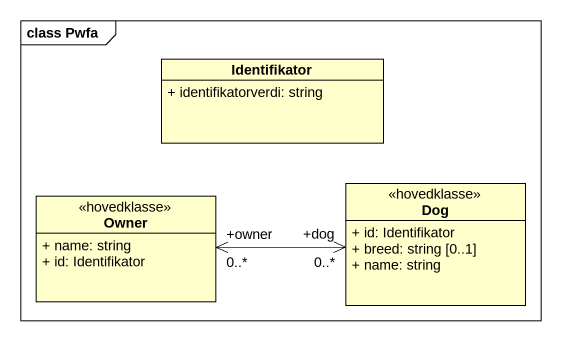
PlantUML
@startuml
mainframe class Pwfa
hide circle
hide empty members
skinparam classAttributeIconSize 0
class Identifikator {
  + identifikatorverdi: string
}
class Owner <<hovedklasse>> {
  + name: string
  + id: Identifikator
}
class Dog <<hovedklasse>> {
  + id: Identifikator
  + breed: string [0..1]
  + name: string
}
Owner "+owner\n0..*" <-right-> "+dog\n0..*" Dog
@enduml
